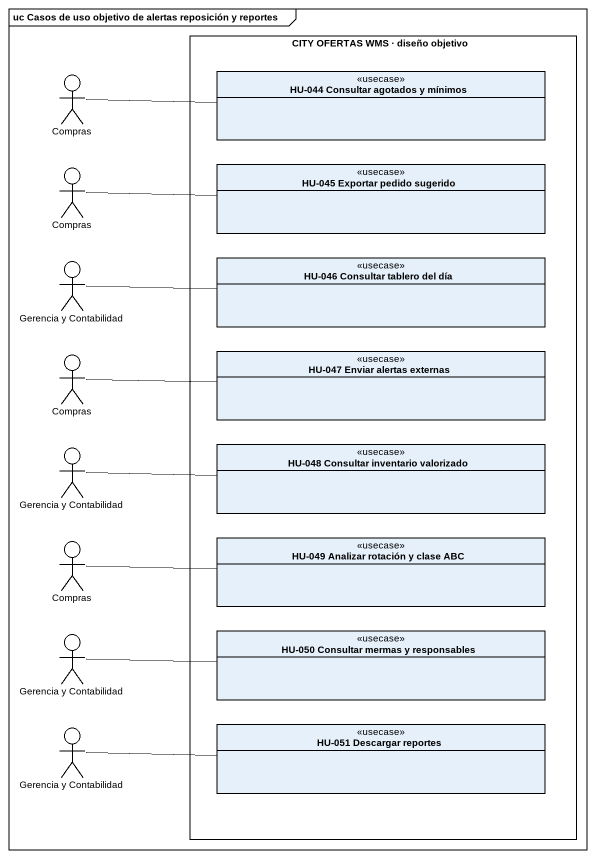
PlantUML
@startuml
mainframe uc Casos de uso objetivo de alertas reposición y reportes
allowmixing
hide circle
hide empty members
rectangle "CITY OFERTAS WMS · diseño objetivo" as CITY_OFERTAS_WMS_diseño {
  class "HU-044 Consultar agotados y mínimos" as HU_044_Consultar_agotados_y <<usecase>>
  class "HU-045 Exportar pedido sugerido" as HU_045_Exportar_pedido <<usecase>>
  class "HU-046 Consultar tablero del día" as HU_046_Consultar_tablero <<usecase>>
  class "HU-047 Enviar alertas externas" as HU_047_Enviar_alertas <<usecase>>
  class "HU-048 Consultar inventario valorizado" as HU_048_Consultar_inventario <<usecase>>
  class "HU-049 Analizar rotación y clase ABC" as HU_049_Analizar_rotación_y <<usecase>>
  class "HU-050 Consultar mermas y responsables" as HU_050_Consultar_mermas_y <<usecase>>
  class "HU-051 Descargar reportes" as HU_051_Descargar_reportes <<usecase>>
}
actor Compras
actor "Compras" as Compras_2
actor "Gerencia y Contabilidad" as Gerencia_y_Contabilidad
actor "Compras" as Compras_3
actor "Gerencia y Contabilidad" as Gerencia_y_Contabilidad_2
actor "Compras" as Compras_4
actor "Gerencia y Contabilidad" as Gerencia_y_Contabilidad_3
actor "Gerencia y Contabilidad" as Gerencia_y_Contabilidad_4
Compras -right- HU_044_Consultar_agotados_y
Compras_2 -right- HU_045_Exportar_pedido
Gerencia_y_Contabilidad -right- HU_046_Consultar_tablero
Compras_3 -right- HU_047_Enviar_alertas
Gerencia_y_Contabilidad_2 -right- HU_048_Consultar_inventario
Compras_4 -right- HU_049_Analizar_rotación_y
Gerencia_y_Contabilidad_3 -right- HU_050_Consultar_mermas_y
Gerencia_y_Contabilidad_4 -right- HU_051_Descargar_reportes
@enduml
